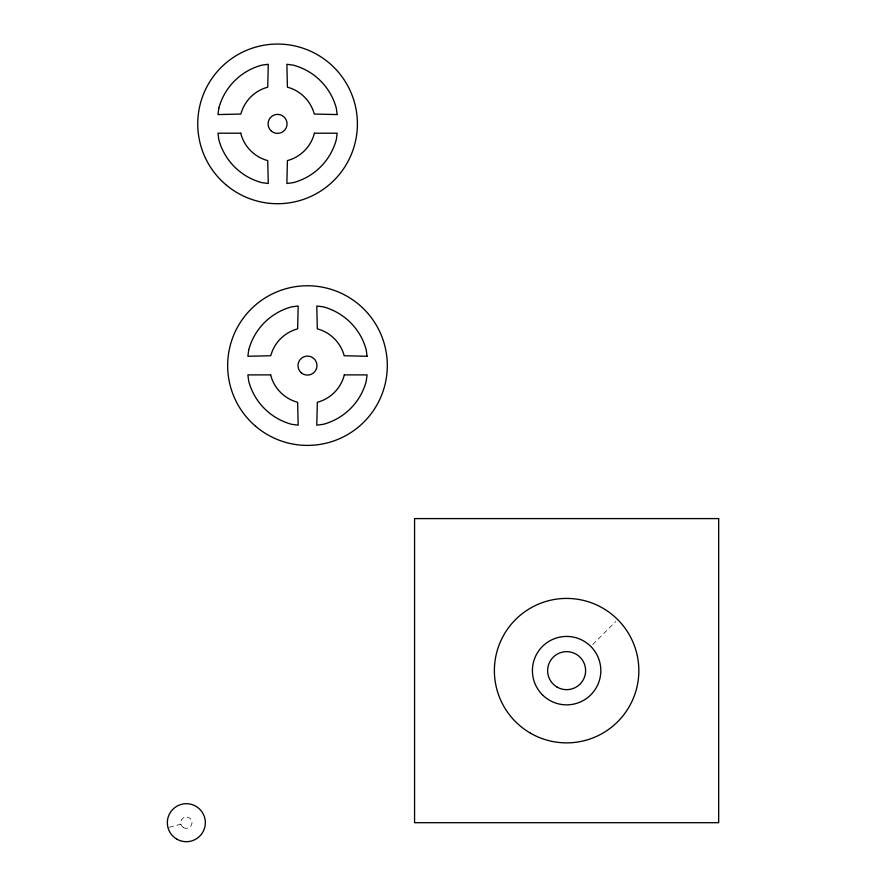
<?xml version="1.0" encoding="UTF-8"?>
<svg xmlns="http://www.w3.org/2000/svg" width="886" height="886" viewBox="0 0 886 886"><rect width="100%" height="100%" fill="white"/><g stroke="black" fill="none" stroke-linecap="round" stroke-linejoin="round"><path stroke-width="0.66" stroke-dasharray="4.43 3.32" d="M592.723 644.532L615.77 621.496M169.27 827.269L180.833 824.168M183.491 827.635A5.704 5.704 0 0 0 192.04 822.695A5.704 5.704 0 0 0 183.491 817.756A5.704 5.704 0 0 0 183.491 827.635"/><path stroke-width="1.33" d="M218.82 108.147L217.978 114.571L240.859 114.05A38.009 38.009 0 0 1 267.738 87.171L268.259 64.29L261.835 65.143A60.824 60.824 0 0 0 218.82 108.147M248.733 349.837L247.881 356.272L270.762 355.74A38.009 38.009 0 0 1 297.641 328.861L298.172 305.991L291.738 306.833A60.824 60.824 0 0 0 248.733 349.837M314.353 133.199L314.286 133.72A38.009 38.009 0 0 1 287.407 160.599L286.887 183.48L293.31 182.638A60.824 60.824 0 0 0 336.315 139.623L337.167 133.199L314.353 133.199M344.266 374.889L344.2 375.42A38.009 38.009 0 0 1 317.321 402.299L316.789 425.18L323.224 424.328A60.824 60.824 0 0 0 366.228 381.323L367.07 374.889L344.266 374.889M337.167 114.571L314.286 114.05A38.009 38.009 0 0 0 287.407 87.171L286.887 64.29L293.31 65.143A60.824 60.824 0 0 1 336.315 108.147L337.167 114.571M240.782 133.199L217.978 133.199L218.82 139.623A60.824 60.824 0 0 0 261.835 182.638L268.259 183.48L267.738 160.599A38.009 38.009 0 0 1 240.859 133.72L240.782 133.199M367.07 356.272L344.2 355.74A38.009 38.009 0 0 0 317.321 328.861L316.789 305.991L323.224 306.833A60.824 60.824 0 0 1 366.228 349.837L367.07 356.272M270.695 374.889L247.881 374.889L248.733 381.323A60.824 60.824 0 0 0 291.738 424.328L298.172 425.18L297.641 402.299A38.009 38.009 0 0 1 270.762 375.42L270.695 374.889M718.668 518.598L414.57 518.598L414.57 822.695L718.668 822.695L718.668 518.598M176.835 839.153A19.005 19.005 0 0 0 205.342 822.695A19.005 19.005 0 0 0 176.835 806.238A19.005 19.005 0 0 0 176.835 839.153M530.504 733.198A72.22 72.22 0 0 0 638.839 670.647A72.22 72.22 0 0 0 530.504 608.095A72.22 72.22 0 0 0 530.504 733.198M557.117 687.104A19.005 19.005 0 0 0 585.624 670.647A19.005 19.005 0 0 0 557.117 654.189A19.005 19.005 0 0 0 557.117 687.104M542.431 694.834A34.211 34.211 0 0 0 599.667 679.496A34.211 34.211 0 0 0 557.759 637.599A34.211 34.211 0 0 0 542.431 694.834M225.664 184.532A79.829 79.829 0 0 0 356.05 138.515A79.829 79.829 0 0 0 251.004 48.608A79.829 79.829 0 0 0 225.664 184.532M271.393 131.106A9.502 9.502 0 0 0 286.909 125.624A9.502 9.502 0 0 0 274.405 114.925A9.502 9.502 0 0 0 271.393 131.106M255.567 426.221A79.829 79.829 0 0 0 385.953 380.216A79.829 79.829 0 0 0 280.917 290.309A79.829 79.829 0 0 0 255.567 426.221M301.295 372.807A9.502 9.502 0 0 0 316.823 367.325A9.502 9.502 0 0 0 304.319 356.626A9.502 9.502 0 0 0 301.295 372.807"/></g></svg>
